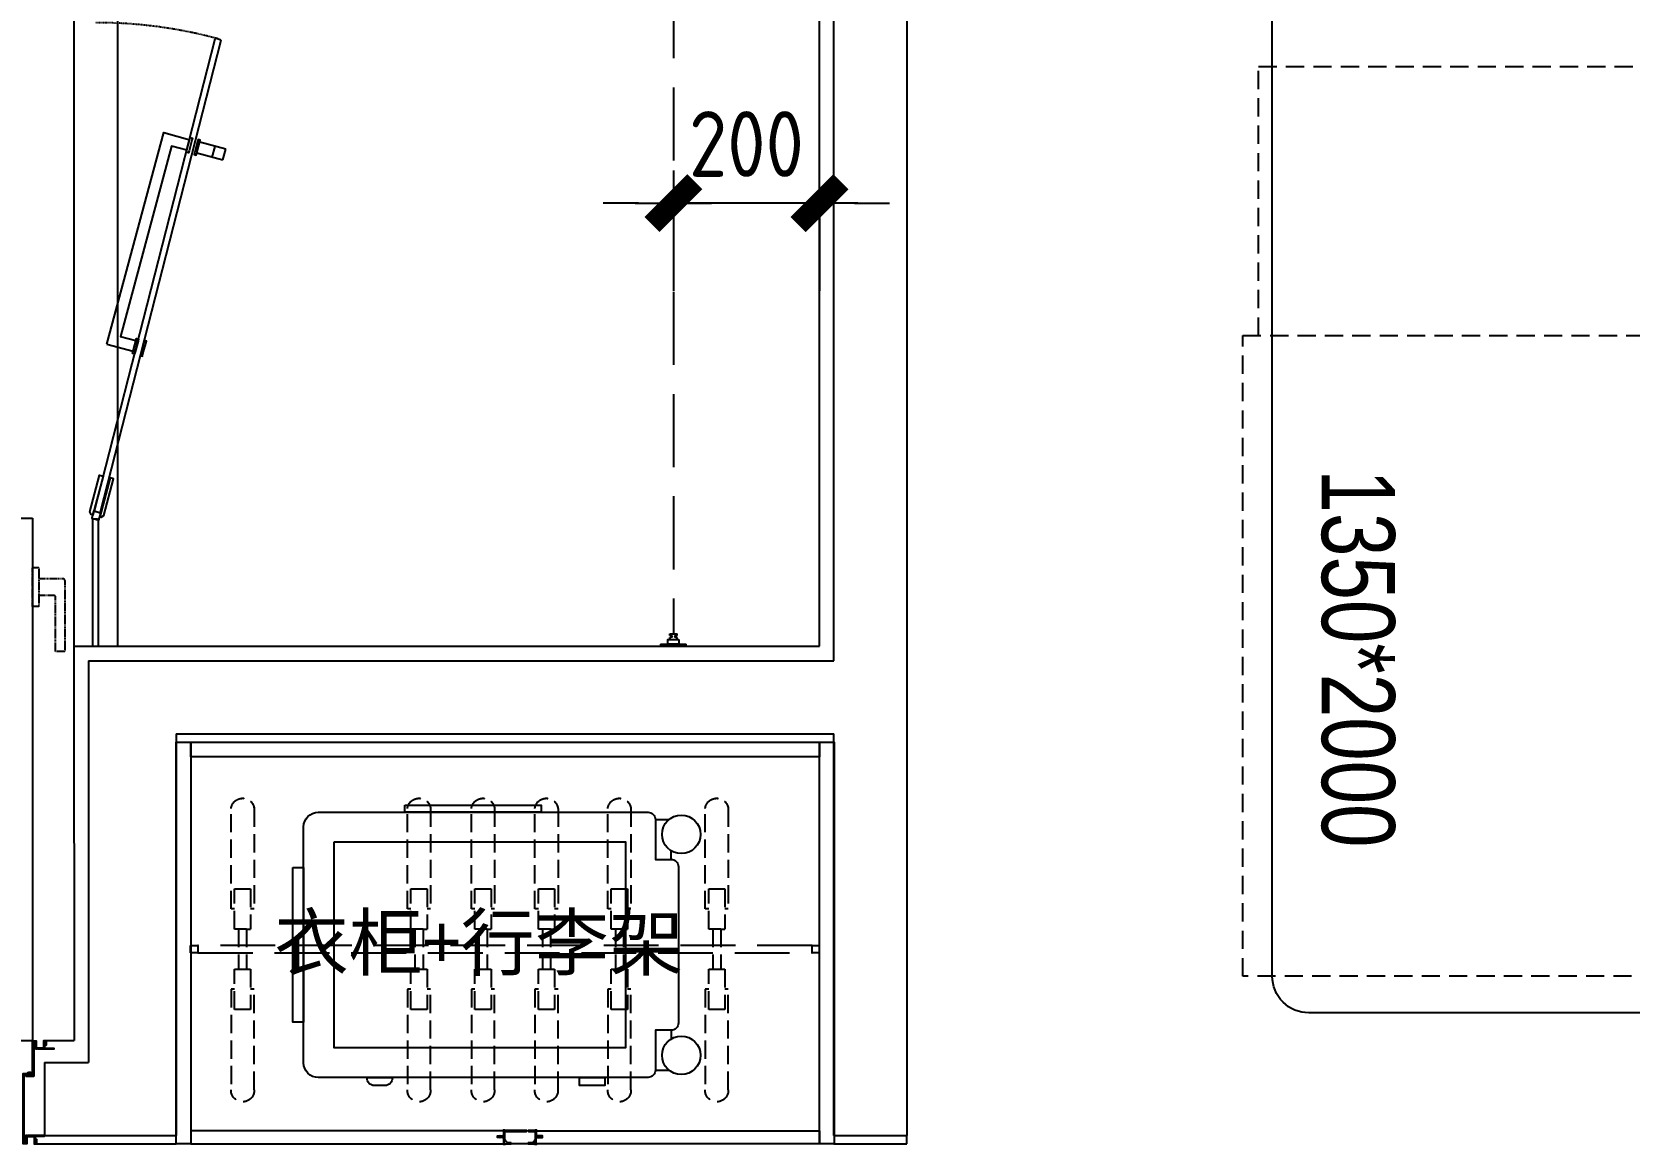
# Model space of a CAD drawing. Extents: x 220391 to 385981, y 332279 to 483868.
# Drawn here: x 236000 to 238186, y 463589 to 465112 of the extents above; entities that cross this region are included whole.
import ezdxf
from ezdxf.enums import TextEntityAlignment as Align

# ---------------------------------------------------------------- set-up
doc = ezdxf.new("R2010")
doc.units = 0
doc.header["$MEASUREMENT"] = 0
for name, pattern in [('115C2家具布置$0$DASH', [0.35, 0.25, -0.1]), ('DASH', [0.35, 0.25, -0.1]), ('HIDDEN', [0.375, 0.25, -0.125, 0, 0]), ('HIDDEN2', [0.1875, 0.125, -0.0625]), ('家具平面底图$0$DASH', [0.35, 0.25, -0.1]), ('家具平面底图$0$DOM-虚线', [0.35, 0.25, -0.1])]:
    doc.linetypes.add(name, pattern=pattern)
for name, color, linetype in [('.', 252, 'Continuous'), ('3次物线', 19, 'Continuous'), ('F-洁具-DOM', 1, 'Continuous'), ('F-活动家私(0.25)-DOM', 51, 'Continuous'), ('墙体', 4, 'Continuous')]:
    doc.layers.add(name, color=color, linetype=linetype)
doc.styles.add('DOM-romans.shx', font='dim.shx')
doc.styles.add('家具平面底图$0$st', font='')
doc.styles.get('家具平面底图$0$st').set_extended_font_data('YouYuan')
doc.dimstyles.new('DOM_DIM_1 80', dxfattribs={"dimscale": 60, "dimtxt": 1.5, "dimasz": 0.8, "dimexe": 2, "dimexo": 1.5, "dimgap": 0.6, "dimtad": 1, "dimdec": 0, "dimrnd": 5, "dimzin": 12, "dimdsep": 46, "dimtxsty": 'DOM-romans.shx', "dimblk": 'DOM_Dimension_Tick', "dimcen": 0.125, "dimclrd": 44, "dimclre": 44, "dimclrt": 50, "dimadec": 0, "dimazin": 0, "dimtfac": 1, "dimtdec": 0, "dimtix": 1, "dimtmove": 2, "dimatfit": 3, "dimldrblk": 'DOM_Leader_Arrow', "dimfxl": 0, "dimtvp": 1, "dimtolj": 1, "dimtzin": 0, "dimarcsym": 0})

# ---------------------------------------------------------------- blocks, each defined once
blk = doc.blocks.new('A$C24FB7273')
at = {"color": 8, "linetype": 'HIDDEN', "ltscale": 100}
for p in [(-704.2, -212.5), (-1191.3, -717)]:
    blk.add_line(p, (-1191.3, -212.5), dxfattribs=at)
for points in [[(-1072.6, -594), (-1072.6, -717), (-1950, -717), (-1950, 715.5), (-1072.6, 715.5), (-1072.6, -212.5)], [(-1072.6, 693.8), (-704.2, 693.8), (-704.2, -695.4), (-1072.6, -695.4)], [(-704.2, -212.5), (-1191.3, -717)]]:
    blk.add_lwpolyline(points, dxfattribs=at)
blk.add_lwpolyline([(0, -675), (-1950, -675, -0.414214), (-2000, -625), (-2000, 625, -0.414214), (-1950, 675), (0, 675)], format="xyb", close=True)
at = {"color": 8}
for points in [[(-559, 157.2), (-559, 478.5, -0.392708), (-499.8, 533.5, -0.035252), (-491.5, 532.9, 0.092308), (-426.5, 532.9, -0.035252), (-418.1, 533.5, -0.392708), (-359, 478.5), (-359, 157.2, -0.392708), (-418.1, 102.3, -0.035252), (-426.5, 102.9, 0.092308), (-491.5, 102.9, -0.035252), (-499.8, 102.3, -0.392708), (-559, 157.2, 27.022466)], [(-426.5, 532.9, 0.307692), (-491.5, 532.9, -1.888889)], [(-426.5, 102.9, -0.307692), (-491.5, 102.9, 1.888889)], [(-559, -141.1), (-559, -462.4, 0.392708), (-499.8, -517.3, 0.035252), (-491.5, -516.7, -0.092308), (-426.5, -516.7, 0.035252), (-418.1, -517.3, 0.392708), (-359, -462.4), (-359, -141.1, 0.392708), (-418.1, -86.2, 0.035252), (-426.5, -86.7, -0.092308), (-491.5, -86.7, 0.035252), (-499.8, -86.2, 0.392708), (-559, -141.1, -27.022466)], [(-426.5, -86.7, 0.307692), (-491.5, -86.7, -1.888889)], [(-426.5, -516.7, -0.307692), (-491.5, -516.7, 1.888889)]]:
    blk.add_lwpolyline(points, format="xyb", dxfattribs=at)
for centre, radius, start, end in [((3293.2, 181.1), 3709.4, 173.5905, 174.5939), ((-224.7, -1310.4), 1912.9, 84.391, 95.0469), ((-2294.8, 303.1), 2275.6, 353.4552, 7.3296), ((3293.2, 331.1), 3709.4, 183.5253, 184.4716), ((-229, 1946.7), 1912.9, 264.724, 275.851), ((-229, -1930.5), 1912.9, 84.149, 95.276), ((3293.2, -314.9), 3709.4, 175.5284, 176.4747), ((-2294.8, -287), 2275.6, 352.6704, 6.5448), ((3293.2, -164.9), 3709.4, 185.4061, 186.4095), ((-224.7, 1326.5), 1912.9, 264.9531, 275.609)]:
    blk.add_arc(centre, radius, start, end, dxfattribs=at)
at = {"layer": 'F-活动家私(0.25)-DOM', "color": 8, "style": '家具平面底图$0$st', "width": 0.8}
blk.add_text('1350*2000', height=100, rotation=180, dxfattribs=at).set_placement((-1514.8, 557.2), align=Align.MIDDLE_CENTER)
blk = doc.blocks.new('*U649')
at = {"layer": '.', "ltscale": 0.025}
h = blk.add_hatch(color=250, dxfattribs=at)
h.dxf.hatch_style = 1
edge = h.paths.add_edge_path()
edge.add_arc((351577.5, 469871.2), 0.1, 107.825, 180, ccw=False)
edge.add_line((351577.5, 469871.3), (351579.6, 469872))
edge.add_arc((351579.6, 469871.9), 0.1, 0, 107.825, ccw=False)
edge.add_line((351579.7, 469871.9), (351579.7, 469871.3))
edge.add_line((351579.7, 469871.3), (351581.8, 469872))
edge.add_arc((351581.9, 469871.9), 0.1, 0, 107.825, ccw=False)
edge.add_line((351582, 469871.9), (351582, 469871.3))
edge.add_line((351582, 469871.3), (351584.1, 469872))
edge.add_arc((351584.1, 469871.9), 0.1, 0, 107.825, ccw=False)
edge.add_line((351584.2, 469871.9), (351584.2, 469871.3))
edge.add_line((351584.2, 469871.3), (351585.9, 469871.3))
edge.add_line((351585.9, 469871.3), (351585.9, 469880.6))
edge.add_line((351585.9, 469880.6), (351585.2, 469880.6))
edge.add_arc((351585.2, 469880.7), 0.1, 180, 270, ccw=False)
edge.add_line((351585.1, 469880.7), (351585.1, 469880.7))
edge.add_arc((351585.3, 469880.7), 0.25, 90, 180, ccw=False)
edge.add_line((351585.3, 469880.9), (351588, 469880.9))
edge.add_arc((351588, 469880.4), 0.5, 65.6127, 90, ccw=False)
edge.add_line((351588.2, 469880.9), (351588.3, 469880.9))
edge.add_arc((351588.5, 469881.3), 0.5, 245.6127, 270)
edge.add_line((351588.5, 469880.8), (351595.7, 469880.8))
edge.add_arc((351595.7, 469880.3), 0.5, 0, 90, ccw=False)
edge.add_line((351596.2, 469880.3), (351596.2, 469879.9))
edge.add_arc((351595.7, 469879.9), 0.5, -90, 0, ccw=False)
edge.add_line((351595.7, 469879.4), (351592.7, 469879.4))
edge.add_arc((351592.7, 469876.4), 3, 90, 122.8783)
edge.add_arc((351595.8, 469871.6), 8.73, 122.8783, 164.6049)
edge.add_arc((351590.3, 469873.1), 3, 164.6049, 180)
edge.add_line((351587.3, 469873.1), (351587.3, 469864.5))
edge.add_line((351587.3, 469864.5), (351587.3, 469864.3))
edge.add_line((351587.3, 469864.3), (351587.3, 469863.5))
edge.add_line((351587.3, 469863.5), (351617.1, 469863.5))
edge.add_arc((351617.1, 469863), 0.5, 0, 90, ccw=False)
edge.add_line((351617.6, 469863), (351617.6, 469862.7))
edge.add_arc((351617.1, 469862.7), 0.5, -90, 0, ccw=False)
edge.add_line((351617.1, 469862.2), (351587.4, 469862.2))
edge.add_arc((351587.4, 469861.9), 0.25, 90, 131.8702)
edge.add_arc((351587.1, 469862.3), 0.25, 270, 311.8702, ccw=False)
edge.add_line((351587.1, 469862.1), (351585.3, 469862.1))
edge.add_arc((351585.3, 469862.3), 0.25, 180, 270, ccw=False)
edge.add_line((351585.1, 469862.3), (351585.1, 469862.5))
edge.add_arc((351585.2, 469862.5), 0.1, 89.3037, 180, ccw=False)
edge.add_line((351585.2, 469862.6), (351585.9, 469862.6))
edge.add_line((351585.9, 469862.6), (351585.9, 469870.3))
edge.add_line((351585.9, 469870.3), (351584.2, 469870.3))
edge.add_line((351584.2, 469870.3), (351584.2, 469869.7))
edge.add_arc((351584.1, 469869.7), 0.1, 252.175, 360, ccw=False)
edge.add_line((351584.1, 469869.6), (351582, 469870.3))
edge.add_line((351582, 469870.3), (351582, 469869.7))
edge.add_arc((351581.9, 469869.7), 0.1, 252.175, 360, ccw=False)
edge.add_line((351581.8, 469869.6), (351579.7, 469870.3))
edge.add_line((351579.7, 469870.3), (351579.7, 469869.7))
edge.add_arc((351579.6, 469869.7), 0.1, 252.175, 360, ccw=False)
edge.add_line((351579.6, 469869.6), (351577.5, 469870.3))
edge.add_arc((351577.5, 469870.4), 0.1, 180, 252.175, ccw=False)
edge.add_line((351577.4, 469870.4), (351577.4, 469871.2))
h = blk.add_hatch(color=250, dxfattribs=at)
h.dxf.hatch_style = 1
edge = h.paths.add_edge_path()
edge.add_line((351634.4, 469870.3), (351632.3, 469869.6))
edge.add_arc((351632.2, 469869.7), 0.1, 180, 287.825, ccw=False)
edge.add_line((351632.1, 469869.7), (351632.1, 469870.3))
edge.add_line((351632.1, 469870.3), (351630.4, 469870.3))
edge.add_line((351630.4, 469870.3), (351630.4, 469862.6))
edge.add_line((351630.4, 469862.6), (351630.4, 469870.3))
edge.add_line((351630.4, 469870.3), (351630.4, 469862.6))
edge.add_line((351630.4, 469862.6), (351631.2, 469862.6))
edge.add_arc((351631.2, 469862.5), 0.1, 0, 90.6963, ccw=False)
edge.add_line((351631.3, 469862.5), (351631.3, 469862.3))
edge.add_arc((351631, 469862.3), 0.25, -90, 0, ccw=False)
edge.add_line((351631, 469862.1), (351629.3, 469862.1))
edge.add_arc((351629.3, 469862.3), 0.25, 228.1298, 270, ccw=False)
edge.add_arc((351628.9, 469861.9), 0.25, 48.1298, 90)
edge.add_line((351628.9, 469862.2), (351619.6, 469862.2))
edge.add_arc((351619.6, 469862.7), 0.5, 180, 270, ccw=False)
edge.add_line((351619.1, 469862.7), (351619.1, 469863))
edge.add_arc((351619.6, 469863), 0.5, 90, 180, ccw=False)
edge.add_line((351619.6, 469863.5), (351629, 469863.5))
edge.add_line((351629, 469863.5), (351629, 469864.3))
edge.add_line((351629, 469864.3), (351629.1, 469864.5))
edge.add_line((351629.1, 469864.5), (351629.1, 469873.1))
edge.add_arc((351626.1, 469873.1), 3, 0, 15.3951)
edge.add_arc((351620.6, 469871.6), 8.73, 15.3951, 57.1217)
edge.add_arc((351623.7, 469876.4), 3, 57.1217, 90)
edge.add_line((351623.7, 469879.4), (351619.6, 469879.4))
edge.add_arc((351619.6, 469879.9), 0.5, 180, 270, ccw=False)
edge.add_line((351619.1, 469879.9), (351619.1, 469880.3))
edge.add_arc((351619.6, 469880.3), 0.5, 90, 180, ccw=False)
edge.add_line((351619.6, 469880.8), (351627.9, 469880.8))
edge.add_arc((351627.9, 469881.3), 0.5, 270, 294.3873)
edge.add_line((351628.1, 469880.9), (351628.1, 469880.9))
edge.add_arc((351628.3, 469880.4), 0.5, 90, 114.3873, ccw=False)
edge.add_line((351628.3, 469880.9), (351631, 469880.9))
edge.add_arc((351631, 469880.7), 0.25, 0, 90, ccw=False)
edge.add_line((351631.3, 469880.7), (351631.3, 469880.7))
edge.add_arc((351631.2, 469880.7), 0.1, 270, 360, ccw=False)
edge.add_line((351631.2, 469880.6), (351630.4, 469880.6))
edge.add_line((351630.4, 469880.6), (351630.4, 469871.3))
edge.add_line((351630.4, 469871.3), (351632.1, 469871.3))
edge.add_line((351632.1, 469871.3), (351632.1, 469871.9))
edge.add_arc((351632.2, 469871.9), 0.1, 72.175, 180, ccw=False)
edge.add_line((351632.3, 469872), (351634.4, 469871.3))
edge.add_line((351634.4, 469871.3), (351634.4, 469871.9))
edge.add_arc((351634.5, 469871.9), 0.1, 72.175, 180, ccw=False)
edge.add_line((351634.5, 469872), (351636.7, 469871.3))
edge.add_line((351636.7, 469871.3), (351636.7, 469871.9))
edge.add_arc((351636.8, 469871.9), 0.1, 72.175, 180, ccw=False)
edge.add_line((351636.8, 469872), (351638.9, 469871.3))
edge.add_arc((351638.8, 469871.2), 0.1, 0, 72.175, ccw=False)
edge.add_line((351638.9, 469871.2), (351638.9, 469870.4))
edge.add_arc((351638.8, 469870.4), 0.1, 287.825, 360, ccw=False)
edge.add_line((351638.9, 469870.3), (351636.8, 469869.6))
edge.add_arc((351636.8, 469869.7), 0.1, 180, 287.825, ccw=False)
edge.add_line((351636.7, 469869.7), (351636.7, 469870.3))
edge.add_line((351636.7, 469870.3), (351634.5, 469869.6))
edge.add_arc((351634.5, 469869.7), 0.1, 180, 287.825, ccw=False)
edge.add_line((351634.4, 469869.7), (351634.4, 469870.3))
at = {"color": 1, "ltscale": 0.025}
blk.add_line((351585.9, 469871.3), (351585.9, 469880.6), dxfattribs=at)
blk.add_line((351585.9, 469871.3), (351585.9, 469880.6), dxfattribs=at)
at = {"color": 8}
blk.add_line((351619.6, 469880.8), (351595.7, 469880.8), dxfattribs=at)
at = {"color": 2, "ltscale": 0.025}
for points in [[(351157.3, 469880.6), (351137.3, 469880.6), (351137.3, 469330.6), (351157.3, 469330.6)], [(352018.1, 469880.6), (351630.4, 469880.6), (351630.4, 469872), (351638.9, 469872), (351638.9, 469869.6), (351630.4, 469869.6), (351630.4, 469862.6), (352018.1, 469862.6)], [(352038.1, 469880.6), (352018.1, 469880.6), (352018.1, 469330.6), (352038.1, 469330.6)], [(352018.1, 469330.6), (352018.1, 469350.6), (351157.3, 469350.6), (351157.3, 469330.6)]]:
    blk.add_lwpolyline(points, close=True, dxfattribs=at)
blk.add_lwpolyline([(351157.3, 469862.6), (351157.3, 469880.6), (351585.9, 469880.6), (351585.9, 469872), (351577.4, 469872), (351577.4, 469869.6), (351585.9, 469869.6), (351585.9, 469862.6), (351585.9, 469870.3), (351585.9, 469862.6), (351157.3, 469862.6)], dxfattribs=at)
at = {"color": 1, "ltscale": 0.025}
for points in [[(351577.4, 469871.2, -0.325764), (351577.5, 469871.3), (351579.6, 469872, -0.508564), (351579.7, 469871.9), (351579.7, 469871.3), (351581.8, 469872, -0.508564), (351582, 469871.9), (351582, 469871.3), (351584.1, 469872, -0.508564), (351584.2, 469871.9), (351584.2, 469871.3), (351585.9, 469871.3), (351585.9, 469880.6), (351585.2, 469880.6, -0.414214), (351585.1, 469880.7), (351585.1, 469880.7, -0.414214), (351585.3, 469880.9), (351588, 469880.9, -0.106813), (351588.2, 469880.9), (351588.3, 469880.9, 0.106813), (351588.5, 469880.8), (351595.7, 469880.8, -0.414214), (351596.2, 469880.3), (351596.2, 469879.9, -0.414214), (351595.7, 469879.4), (351592.7, 469879.4, 0.144451), (351591, 469878.9, 0.184105), (351587.4, 469873.9, 0.067275), (351587.3, 469873.1), (351587.3, 469864.5), (351587.3, 469864.3), (351587.3, 469863.5), (351617.1, 469863.5, -0.414214), (351617.6, 469863), (351617.6, 469862.7, -0.414214), (351617.1, 469862.2), (351587.4, 469862.2, 0.184753), (351587.3, 469862.1, -0.184754), (351587.1, 469862.1), (351585.3, 469862.1, -0.414214), (351585.1, 469862.3), (351585.1, 469862.5, -0.417777), (351585.2, 469862.6), (351585.9, 469862.6), (351585.9, 469870.3), (351584.2, 469870.3), (351584.2, 469869.7, -0.508564), (351584.1, 469869.6), (351582, 469870.3), (351582, 469869.7, -0.508564), (351581.8, 469869.6), (351579.7, 469870.3), (351579.7, 469869.7, -0.508564), (351579.6, 469869.6), (351577.5, 469870.3, -0.325764), (351577.4, 469870.4)], [(351634.4, 469870.3), (351632.3, 469869.6, -0.508564), (351632.1, 469869.7), (351632.1, 469870.3), (351630.4, 469870.3), (351630.4, 469862.6), (351630.4, 469870.3), (351630.4, 469862.6), (351631.2, 469862.6, -0.417777), (351631.3, 469862.5), (351631.3, 469862.3, -0.414214), (351631, 469862.1), (351629.3, 469862.1, -0.184754), (351629.1, 469862.1, 0.184753), (351628.9, 469862.2), (351619.6, 469862.2, -0.414214), (351619.1, 469862.7), (351619.1, 469863, -0.414214), (351619.6, 469863.5), (351629, 469863.5), (351629, 469864.3), (351629.1, 469864.5), (351629.1, 469873.1, 0.067275), (351629, 469873.9, 0.184105), (351625.3, 469878.9, 0.144451), (351623.7, 469879.4), (351619.6, 469879.4, -0.414214), (351619.1, 469879.9), (351619.1, 469880.3, -0.414214), (351619.6, 469880.8), (351627.9, 469880.8, 0.106813), (351628.1, 469880.9), (351628.1, 469880.9, -0.106813), (351628.3, 469880.9), (351631, 469880.9, -0.414214), (351631.3, 469880.7), (351631.3, 469880.7, -0.414214), (351631.2, 469880.6), (351630.4, 469880.6), (351630.4, 469871.3), (351632.1, 469871.3), (351632.1, 469871.9, -0.508564), (351632.3, 469872), (351634.4, 469871.3), (351634.4, 469871.9, -0.508564), (351634.5, 469872), (351636.7, 469871.3), (351636.7, 469871.9, -0.508564), (351636.8, 469872), (351638.9, 469871.3, -0.325764), (351638.9, 469871.2), (351638.9, 469870.4, -0.325764), (351638.9, 469870.3), (351636.8, 469869.6, -0.508564), (351636.7, 469869.7), (351636.7, 469870.3), (351634.5, 469869.6, -0.508564), (351634.4, 469869.7)]]:
    blk.add_lwpolyline(points, format="xyb", close=True, dxfattribs=at)
blk = doc.blocks.new('家具平面底图$0$A$C24926126')
at = {"color": 250, "linetype": '家具平面底图$0$DOM-虚线', "ltscale": 100}
for p, q in [((-192.5, 15.9, 0.9), (-55, 15.9, 0.9)), ((-192.5, 15.9), (-55, 15.9)), ((-192.5, 15.9), (-55, 15.9)), ((-192.5, 15.9, 0.9), (-55, 15.9, 0.9)), ((-82.5, 11, 0.9), (-82.5, -11, 0.9)), ((-27.5, 11, 0.9), (-82.5, 11, 0.9)), ((-82.5, 11), (-82.5, -11)), ((-27.5, 11), (-82.5, 11)), ((-82.5, 11), (-82.5, -11)), ((-27.5, 11), (-82.5, 11)), ((-82.5, 11, 0.9), (-82.5, -11, 0.9)), ((-27.5, 11, 0.9), (-82.5, 11, 0.9)), ((-55, 15.9, 0.9), (-55, 11, 0.9)), ((-55, 15.9), (-55, 11)), ((-55, 15.9), (-55, 11)), ((-55, 15.9, 0.9), (-55, 11, 0.9)), ((-27.5, 5.5, 0.9), (-27.5, 11, 0.9)), ((-27.5, 5.5), (-27.5, 11)), ((-27.5, 5.5), (-27.5, 11)), ((-27.5, 5.5, 0.9), (-27.5, 11, 0.9)), ((-27.5, -5.5, 0.9), (-27.5, 5.5, 0.9)), ((-27.5, -5.5), (-27.5, 5.5)), ((27.5, 5.5), (-27.5, 5.5)), ((27.5, 5.5, 0.9), (-27.5, 5.5, 0.9)), ((-27.5, -5.5), (-27.5, 5.5)), ((27.5, 5.5), (-27.5, 5.5)), ((-27.5, -5.5, 0.9), (-27.5, 5.5, 0.9)), ((27.5, 5.5, 0.9), (-27.5, 5.5, 0.9)), ((82.5, 11, 0.9), (27.5, 11, 0.9)), ((82.5, 11), (27.5, 11)), ((27.5, 5.5), (27.5, 11)), ((27.5, 5.5, 0.9), (27.5, 11, 0.9)), ((27.5, 5.5), (27.5, 11)), ((27.5, 5.5, 0.9), (27.5, 11, 0.9)), ((27.5, 5.5), (27.5, -5.5)), ((27.5, 5.5, 0.9), (27.5, -5.5, 0.9)), ((27.5, 5.5), (27.5, -5.5)), ((27.5, 5.5, 0.9), (27.5, -5.5, 0.9)), ((55, 15.9, 0.9), (55, 11, 0.9)), ((192.5, 15.9, 0.9), (55, 15.9, 0.9)), ((55, 15.9), (55, 11)), ((192.5, 15.9), (55, 15.9)), ((82.5, -11, 0.9), (82.5, 11, 0.9)), ((82.5, -11), (82.5, 11)), ((-55, -15.8, 0.9), (-192.5, -15.8, 0.9)), ((-55, -15.8), (-192.5, -15.8)), ((-55, -15.8), (-192.5, -15.8)), ((-55, -15.8, 0.9), (-192.5, -15.8, 0.9)), ((-82.5, -11, 0.9), (-27.5, -11, 0.9)), ((-82.5, -11), (-27.5, -11)), ((-82.5, -11), (-27.5, -11)), ((-82.5, -11, 0.9), (-27.5, -11, 0.9)), ((-55, -11, 0.9), (-55, -15.8, 0.9)), ((-55, -11), (-55, -15.8)), ((-55, -11), (-55, -15.8)), ((-55, -11, 0.9), (-55, -15.8, 0.9)), ((-27.5, -11, 0.9), (-27.5, -5.5, 0.9)), ((-27.5, -11), (-27.5, -5.5)), ((27.5, -5.5), (-27.5, -5.5)), ((27.5, -5.5, 0.9), (-27.5, -5.5, 0.9)), ((-27.5, -11), (-27.5, -5.5)), ((27.5, -5.5), (-27.5, -5.5)), ((-27.5, -11, 0.9), (-27.5, -5.5, 0.9)), ((27.5, -5.5, 0.9), (-27.5, -5.5, 0.9)), ((27.5, -5.5), (27.5, -11)), ((27.5, -5.5, 0.9), (27.5, -11, 0.9)), ((27.5, -5.5), (27.5, -11)), ((27.5, -5.5, 0.9), (27.5, -11, 0.9)), ((27.5, -11, 0.9), (82.5, -11, 0.9)), ((27.5, -11), (82.5, -11)), ((55, -11, 0.9), (55, -15.8, 0.9)), ((55, -11), (55, -15.8)), ((55, -15.8, 0.9), (192.5, -15.8, 0.9)), ((55, -15.8), (192.5, -15.8))]:
    blk.add_line(p, q, dxfattribs=at)
blk.add_lwpolyline([(27.5, -11), (82.5, -11), (82.5, 11), (27.5, 11)], dxfattribs=at)
at = {"color": 250, "linetype": '家具平面底图$0$DOM-虚线', "ltscale": 100, "elevation": 0.9}
blk.add_lwpolyline([(27.5, -11), (82.5, -11), (82.5, 11), (27.5, 11)], dxfattribs=at)
at = {"color": 250, "linetype": '家具平面底图$0$DOM-虚线', "ltscale": 100}
blk.add_lwpolyline([(55, -11), (55, -15.8), (192.5, -15.8, 0.890447), (192.5, 15.9), (55, 15.9), (55, 11)], format="xyb", dxfattribs=at)
at = {"color": 250, "linetype": '家具平面底图$0$DOM-虚线', "ltscale": 100, "elevation": 0.9}
blk.add_lwpolyline([(55, -11), (55, -15.8), (192.5, -15.8, 0.890447), (192.5, 15.9), (55, 15.9), (55, 11)], format="xyb", dxfattribs=at)
at = {"color": 250, "linetype": '家具平面底图$0$DOM-虚线', "ltscale": 100}
for centre, start, end in [((-193.2, 0, 0.9), 87.4952, 272.5048), ((-193.2, 0), 87.4952, 272.5048), ((-193.2, 0), 87.4952, 272.5048), ((-193.2, 0, 0.9), 87.4952, 272.5048), ((190.7, 0, 0.9), 276.6333, 83.3667), ((190.7, 0), 276.6333, 83.3667)]:
    blk.add_arc(centre, 15.9, start, end, dxfattribs=at)
blk = doc.blocks.new('A$C0550754B')
at = {"layer": 'F-洁具-DOM'}
for p, q in [((0, 0), (-35, 0)), ((-22.5, 11.7), (-22.5, 14.3)), ((-12.5, 14.3), (-22.5, 14.3)), ((-22.5, 11.7), (-20.8, 11.7)), ((-22.5, 6.3), (-22.5, 9)), ((-22.5, 9), (-20.8, 9)), ((-21, 0), (-21, 0)), ((-12.5, 11.7), (-14.2, 11.7)), ((-12.5, 9), (-14.2, 9)), ((-14, 0), (-14, 0)), ((-12.5, 11.7), (-12.5, 14.3)), ((-12.5, 6.3), (-12.5, 9))]:
    blk.add_line(p, q, dxfattribs=at)
blk.add_lwpolyline([(0, 0), (0, -3), (-35, -3), (-35, 0)], dxfattribs=at)
blk.add_lwpolyline([(-25, 6.3), (-25, 0), (-10, 0), (-10, 6.3)], close=True, dxfattribs=at)
for centre, start, end in [((-20.8, 10.3), 270, 90), ((-14.2, 10.3), 90, 270)]:
    blk.add_arc(centre, 1.33, start, end, dxfattribs=at)
blk = doc.blocks.new('*U958')
at = {"color": 1}
blk.add_line((236602.6, 472369.7), (236697.6, 472369.7), dxfattribs=at)
at = {"layer": 'F-洁具-DOM'}
for p, q in [((236677.6, 472349.8), (236622.6, 472349.8)), ((236646.6, 472344.8), (236646.6, 472349.8)), ((236653.6, 472344.8), (236653.6, 472349.8))]:
    blk.add_line(p, q, dxfattribs=at)
at = {"layer": 'F-洁具-DOM', "color": 8, "linetype": 'DASH', "ltscale": 400}
blk.add_line((236650.1, 472334.8), (236650.1, 470886.8), dxfattribs=at)
at = {"layer": 'F-洁具-DOM'}
blk.add_lwpolyline([(236642.6, 472334.8), (236642.6, 472344.8), (236657.6, 472344.8), (236657.6, 472334.8)], close=True, dxfattribs=at)
for centre, start, end in [((236622.6, 472369.8), 180, 270), ((236677.6, 472369.8), 270, 0)]:
    blk.add_arc(centre, 20, start, end, dxfattribs=at)
at = {"layer": 'F-洁具-DOM', "xscale": -1}
blk.add_blockref('A$C0550754B', (236632.6, 470872.4), dxfattribs=at)
blk = doc.blocks.new('A$C3322af70')
at = {"color": 3, "ltscale": 0.001}
blk.add_lwpolyline([(-0.5, 0), (0.8, -0.8), (0, 0.5)], dxfattribs=at)
blk = doc.blocks.new('hrthtrhthj')
for points in [[(227557.8, 461220.7), (227557.8, 461220.8), (227557.8, 461221.2), (227557.8, 461221.3), (227546.1, 461221.3), (227545.3, 461222.1), (227545.3, 461225.9), (227547, 461225.9), (227547.3, 461226.1), (227547.3, 461230.9), (227547.2, 461231), (227546.6, 461231), (227546.5, 461230.9), (227546.5, 461227.1), (227546.2, 461226.9), (227544.7, 461226.9), (227544.4, 461227.1), (227544.4, 461228.5), (227544.1, 461228.8), (227544.1, 461229.1), (227544.4, 461229.1), (227544.4, 461229.5), (227544.1, 461229.5), (227544.1, 461229.9), (227544.4, 461229.9), (227544.4, 461230.3), (227544.1, 461230.3), (227544.1, 461230.7), (227544.4, 461230.7), (227544.4, 461231.1), (227544.1, 461231.1), (227544.1, 461231.9), (227544, 461231.9), (227543.4, 461231.9), (227543.3, 461231.9), (227543.3, 461221.9), (227531.1, 461221.9), (227531.1, 461221.9), (227531.1, 461221.2), (227531.2, 461221.1), (227532.1, 461221.1), (227532.1, 461220.7), (227532.5, 461220.7), (227532.5, 461221.1), (227532.9, 461221.1), (227532.9, 461220.7), (227533.3, 461220.7), (227533.3, 461221.1), (227533.7, 461221.1), (227533.7, 461220.7), (227534.1, 461220.7), (227534.1, 461221.1), (227534.5, 461221.1), (227534.5, 461220.7), (227534.9, 461220.7), (227534.9, 461221.1), (227535.3, 461221.1), (227535.3, 461220.7), (227535.7, 461220.7), (227535.7, 461221.1), (227536.1, 461221.1), (227536.1, 461220.7), (227536.5, 461220.7), (227536.5, 461221.1), (227537, 461221.1), (227537, 461220.7), (227537.4, 461220.7), (227537.4, 461221.1), (227537.7, 461221.1), (227538, 461220.7)], [(227544.8, 461101.9), (227544.9, 461101.9), (227544.9, 461101.5), (227544.8, 461101.4), (227533.1, 461101.4), (227532.3, 461100.6), (227532.3, 461096.8), (227534.1, 461096.8), (227534.3, 461096.5), (227534.3, 461091.8), (227534.2, 461091.7), (227533.6, 461091.7), (227533.5, 461091.8), (227533.5, 461095.6), (227533.3, 461095.8), (227531.7, 461095.8), (227531.5, 461095.6), (227531.5, 461094.2), (227531.2, 461093.9), (227531.2, 461093.6), (227531.5, 461093.6), (227531.5, 461093.2), (227531.2, 461093.2), (227531.2, 461092.8), (227531.5, 461092.8), (227531.5, 461092.4), (227531.2, 461092.4), (227531.2, 461091.9), (227531.5, 461091.9), (227531.5, 461091.5), (227531.2, 461091.5), (227531.2, 461090.8), (227531.1, 461090.7), (227530.5, 461090.7), (227530.4, 461090.8), (227530.4, 461100.7), (227518.2, 461100.7), (227518.1, 461100.8), (227518.1, 461101.5), (227518.3, 461101.6), (227519.2, 461101.6), (227519.2, 461101.9), (227519.6, 461101.9), (227519.6, 461101.6), (227520, 461101.6), (227520, 461101.9), (227520.4, 461101.9), (227520.4, 461101.6), (227520.8, 461101.6), (227520.8, 461101.9), (227521.2, 461101.9), (227521.2, 461101.6), (227521.6, 461101.6), (227521.6, 461101.9), (227522, 461101.9), (227522, 461101.6), (227522.4, 461101.6), (227522.4, 461101.9), (227522.8, 461101.9), (227522.8, 461101.6), (227523.2, 461101.6), (227523.2, 461101.9), (227523.6, 461101.9), (227523.6, 461101.6), (227524, 461101.6), (227524, 461101.9), (227524.4, 461101.9), (227524.4, 461101.6), (227524.7, 461101.6), (227525.1, 461101.9)]]:
    blk.add_hatch(color=250).paths.add_polyline_path(points)
at = {"color": 3, "ltscale": 0.001}
for p, q in [((227530, 461230.7, 0), (227530, 461182.7, 0)), ((227519.1, 461185.3, 0), (227519.1, 461182.7, 0)), ((227530, 461182.7, 0), (227519.1, 461182.7, 0))]:
    blk.add_line(p, q, dxfattribs=at)
at = {"color": 3, "ltscale": 0.001, "elevation": 0}
for points in [[(227519.1, 461092.4), (227519.1, 461100.7), (227520.3, 461100.7), (227520.3, 461090.7), (227515.3, 461090.7), (227515.3, 461100.7), (227515.3, 461186.9), (227520.3, 461186.9), (227520.3, 461183.9), (227528.3, 461183.9), (227528.3, 461186.9), (227528.3, 461221.9), (227528.3, 461231.9), (227533.3, 461231.9), (227533.3, 461221.9), (227532.1, 461221.9), (227532.1, 461230.3)], [(227531.7, 461230.7), (227530, 461230.7)], [(227516.5, 461185.3), (227516.5, 461100.7), (227516.5, 461092.4)], [(227518.7, 461185.7), (227517, 461185.7)]]:
    blk.add_lwpolyline(points, dxfattribs=at)
at = {"color": 1, "elevation": 0}
for points in [[(227532.5, 461220.7), (227532.5, 461221.1), (227532.9, 461221.1), (227532.9, 461220.7), (227533.3, 461220.7), (227533.3, 461221.1), (227533.7, 461221.1), (227533.7, 461220.7), (227534.1, 461220.7), (227534.1, 461221.1), (227534.5, 461221.1), (227534.5, 461220.7), (227534.9, 461220.7), (227534.9, 461221.1), (227535.3, 461221.1), (227535.3, 461220.7), (227535.7, 461220.7), (227535.7, 461221.1), (227536.1, 461221.1), (227536.1, 461220.7), (227536.5, 461220.7), (227536.5, 461221.1), (227537, 461221.1), (227537, 461220.7), (227537.4, 461220.7), (227537.4, 461221.1), (227537.7, 461221.1), (227538, 461220.7), (227557.8, 461220.7), (227557.8, 461220.8), (227557.8, 461221.2), (227557.8, 461221.3), (227546.1, 461221.3), (227545.3, 461222.1), (227545.3, 461225.9), (227547, 461225.9), (227547.3, 461226.1), (227547.3, 461230.9), (227547.2, 461231), (227546.6, 461231), (227546.5, 461230.9), (227546.5, 461227.1), (227546.2, 461226.9), (227544.7, 461226.9), (227544.4, 461227.1), (227544.4, 461228.5), (227544.1, 461228.8), (227544.1, 461229.1), (227544.4, 461229.1), (227544.4, 461229.5), (227544.1, 461229.5), (227544.1, 461229.9), (227544.4, 461229.9), (227544.4, 461230.3), (227544.1, 461230.3), (227544.1, 461230.7), (227544.4, 461230.7), (227544.4, 461231.1), (227544.1, 461231.1), (227544.1, 461231.9), (227544, 461231.9), (227543.4, 461231.9), (227543.3, 461231.9), (227543.3, 461221.9), (227531.1, 461221.9), (227531.1, 461221.9), (227531.1, 461221.2), (227531.2, 461221.1), (227532.1, 461221.1), (227532.1, 461220.7)], [(227520.4, 461101.9), (227520, 461101.9), (227520, 461101.6), (227519.6, 461101.6), (227519.6, 461101.9), (227519.2, 461101.9), (227519.2, 461101.6), (227518.3, 461101.6), (227518.1, 461101.5), (227518.1, 461100.8), (227518.2, 461100.7), (227530.4, 461100.7), (227530.4, 461090.8), (227530.5, 461090.7), (227531.1, 461090.7), (227531.2, 461090.8), (227531.2, 461091.5), (227531.5, 461091.5), (227531.5, 461091.9), (227531.2, 461091.9), (227531.2, 461092.4), (227531.5, 461092.4), (227531.5, 461092.8), (227531.2, 461092.8), (227531.2, 461093.2), (227531.5, 461093.2), (227531.5, 461093.6), (227531.2, 461093.6), (227531.2, 461093.9), (227531.5, 461094.2), (227531.5, 461095.6), (227531.7, 461095.8), (227533.3, 461095.8), (227533.5, 461095.6), (227533.5, 461091.8), (227533.6, 461091.7), (227534.2, 461091.7), (227534.3, 461091.8), (227534.3, 461096.5), (227534.1, 461096.8), (227532.3, 461096.8), (227532.3, 461100.6), (227533.1, 461101.4), (227544.8, 461101.4), (227544.9, 461101.5), (227544.9, 461101.9), (227544.8, 461101.9), (227525.1, 461101.9), (227524.7, 461101.6), (227524.4, 461101.6), (227524.4, 461101.9), (227524, 461101.9), (227524, 461101.6), (227523.6, 461101.6), (227523.6, 461101.9), (227523.2, 461101.9), (227523.2, 461101.6), (227522.8, 461101.6), (227522.8, 461101.9), (227522.4, 461101.9), (227522.4, 461101.6), (227522, 461101.6), (227522, 461101.9), (227521.6, 461101.9), (227521.6, 461101.6), (227521.2, 461101.6), (227521.2, 461101.9), (227520.8, 461101.9), (227520.8, 461101.6), (227520.4, 461101.6)]]:
    blk.add_lwpolyline(points, close=True, dxfattribs=at)
at = {"color": 1, "ltscale": 0.001, "elevation": 0}
for points in [[(227520.3, 461183.9), (227520.3, 461185.7, -0.267949), (227521.8, 461188.3, -0.267949), (227526.8, 461188.3, -0.267949), (227528.3, 461185.7), (227528.3, 461183.9)], [(227521.8, 461185.4), (227521.8, 461185.7, -0.267949), (227522.6, 461187, -0.267949), (227526.1, 461187, -0.267949), (227526.8, 461185.7), (227526.8, 461185.4)]]:
    blk.add_lwpolyline(points, format="xyb", close=True, dxfattribs=at)
at = {"color": 2, "ltscale": 0.001, "elevation": 0}
blk.add_lwpolyline([(227517, 461091.9), (227518.7, 461091.9)], dxfattribs=at)
at = {"color": 3, "ltscale": 0.001, "rotation": 90}
blk.add_blockref('A$C3322af70', (227532.1, 461230.7, 0), dxfattribs=at)
at = {"color": 1, "ltscale": 0.001, "xscale": -1, "rotation": 270}
blk.add_blockref('A$C3322af70', (227516.5, 461185.7, 0), dxfattribs=at)
at = {"color": 1, "ltscale": 0.001, "rotation": 90}
blk.add_blockref('A$C3322af70', (227519.1, 461185.7, 0), dxfattribs=at)
at = {"color": 1, "ltscale": 0.001, "xscale": -1}
blk.add_blockref('A$C3322af70', (227516.5, 461091.9, 0), dxfattribs=at)
at = {"color": 1, "ltscale": 0.001}
blk.add_blockref('A$C3322af70', (227519.1, 461091.9, 0), dxfattribs=at)
blk = doc.blocks.new('hrhrh')
at = {"color": 8, "linetype": 'HIDDEN2', "ltscale": 10}
for p, q in [((227475.1, 461879.6, 0), (227475.1, 461826.6, 0)), ((227475.1, 461879.6, 0), (227483.6, 461879.6, 0)), ((227483.6, 461826.6, 0), (227483.6, 461879.6, 0)), ((227528.3, 461826.6, 0), (227528.3, 461879.6, 0)), ((227536.8, 461879.6, 0), (227528.3, 461879.6, 0)), ((227536.8, 461879.6, 0), (227536.8, 461826.6, 0)), ((227439.5, 461862.1, 0), (227439.5, 461765.1, 0)), ((227442, 461864.6, 0), (227475.1, 461864.6, 0)), ((227570, 461864.6, 0), (227536.8, 461864.6, 0)), ((227572.5, 461862.1, 0), (227572.5, 461765.1, 0)), ((227452.6, 461840.6, 0), (227452.6, 461765.1, 0)), ((227453.6, 461841.6, 0), (227475.1, 461841.6, 0)), ((227558.3, 461841.6, 0), (227536.8, 461841.6, 0)), ((227559.3, 461840.6, 0), (227559.3, 461765.1, 0)), ((227475.1, 461826.6, 0), (227483.6, 461826.6, 0)), ((227536.8, 461826.6, 0), (227528.3, 461826.6, 0)), ((227439.5, 461765.1, 0), (227452.6, 461765.1, 0)), ((227572.5, 461765.1, 0), (227559.3, 461765.1, 0))]:
    blk.add_line(p, q, dxfattribs=at)
at = {"color": 1, "elevation": 0}
blk.add_lwpolyline([(227528.3, 461947.7), (227528.3, 461231.9), (227483.6, 461231.9), (227483.6, 461947.7)], close=True, dxfattribs=at)
at = {"color": 8, "linetype": 'DASH', "ltscale": 200}
blk.add_arc((227475.9, 461280.5, 0), 667.7, 87.7222, 184.1743, dxfattribs=at)
at = {"color": 8, "linetype": 'HIDDEN2', "ltscale": 10}
for centre, radius, start, end in [((227442, 461862.1, 0), 2.5, 90, 180), ((227570, 461862.1, 0), 2.5, 0, 90), ((227453.6, 461840.6, 0), 1, 90, 180), ((227558.3, 461840.6, 0), 1, 0, 90)]:
    blk.add_arc(centre, radius, start, end, dxfattribs=at)
at = {"color": 4, "xscale": -1}
blk.add_blockref('hrthtrhthj', (454338.3, 0), dxfattribs=at)
at = {"color": 4}
blk.add_blockref('hrthtrhthj', (0, 0), dxfattribs=at)
blk = doc.blocks.new('DOM_Dimension_Tick')
at = {"color": 0, "linetype": 'ByBlock'}
for p, q in [((-1.091, 0), (0, 0)), ((0, 0), (1.091, 0))]:
    blk.add_line(p, q, dxfattribs=at)
at = {"color": 0, "linetype": 'Continuous', "const_width": 0.608}
blk.add_lwpolyline([(-0.61, -0.61), (0.61, 0.61)], dxfattribs=at)
blk = doc.blocks.new('*D653')
at = {"color": 44, "lineweight": -2, "transparency": 16777216}
for p, q in [((236877.8, 464922), (236877.8, 464757.5)), ((237077.8, 464897.2), (237077.8, 464757.5)), ((236829.8, 464877.5), (236781.8, 464877.5)), ((237077.8, 464877.5), (236877.8, 464877.5)), ((237125.8, 464877.5), (237173.8, 464877.5))]:
    blk.add_line(p, q, dxfattribs=at)
at = {"layer": 'Defpoints', "color": 0, "transparency": 16777216}
for p in [(236877.8, 465012, 0), (237077.8, 464987.2, 0), (236877.8, 464877.5)]:
    blk.add_point(p, dxfattribs=at)
at = {"color": 44, "lineweight": -2, "transparency": 16777216, "xscale": 48, "yscale": 48, "zscale": 48}
blk.add_blockref('DOM_Dimension_Tick', (236877.8, 464877.5), dxfattribs=at)
at = {"color": 44, "lineweight": -2, "transparency": 16777216, "xscale": 48, "yscale": 48, "zscale": 48, "rotation": 180}
blk.add_blockref('DOM_Dimension_Tick', (237077.8, 464877.5), dxfattribs=at)
at = {"color": 50, "transparency": 16777216, "insert": (236977.8, 464958.5), "char_height": 90, "attachment_point": 5, "style": 'DOM-romans.shx'}
blk.add_mtext('\\A1;200', dxfattribs=at)
blk = doc.blocks.new('DOM_Leader_Arrow')
at = {"color": 0, "linetype": 'ByBlock'}
blk.add_line((0, 0), (-1.5, 0), dxfattribs=at)
for points in [[(-1.288, 1.003), (-0.895, 1.278), (-0.36, 0), (0, 0)], [(-1.288, -1.003), (-0.895, -1.278), (-0.36, 0), (0, 0)]]:
    blk.add_solid(points, dxfattribs=at)
blk = doc.blocks.new('*D655')
at = {"color": 44, "lineweight": -2, "transparency": 16777216}
for p, q in [((234225.6, 465500.6), (233805.6, 465500.6)), ((233925.6, 465452.6), (233925.6, 463748.6)), ((234225.6, 463700.6), (233805.6, 463700.6))]:
    blk.add_line(p, q, dxfattribs=at)
at = {"layer": 'Defpoints', "color": 0, "transparency": 16777216}
for p in [(236096.8, 465500.6, 0), (233925.6, 463700.6), (234547.7, 463700.6, 0)]:
    blk.add_point(p, dxfattribs=at)
at = {"color": 44, "lineweight": -2, "transparency": 16777216, "xscale": 48, "yscale": 48, "zscale": 48}
for p, rotation in [((233925.6, 465500.6), 90), ((233925.6, 463700.6), 270)]:
    blk.add_blockref('DOM_Dimension_Tick', p, dxfattribs=dict(at, rotation=rotation))
at = {"color": 50, "transparency": 16777216, "insert": (233844.6, 464600.6), "char_height": 90, "attachment_point": 5, "rotation": 90, "style": 'DOM-romans.shx'}
blk.add_mtext('\\A1;1800', dxfattribs=at)
blk = doc.blocks.new('A$Ca7f8b2b1')
at = {"color": 8}
for p, q in [((-31.4, 171.6), (-12.9, 171.6)), ((-10, 117), (-10, 128.9)), ((-10, -117), (-10, -128.9)), ((-31.4, -171.6), (-12.9, -171.6))]:
    blk.add_line(p, q, dxfattribs=at)
for points in [[(0, 107), (0, -107, -0.414214), (-10, -117), (-31.4, -117), (-31.4, -171.6, -0.414214), (-41.4, -181.6), (-493.1, -181.6, -0.414214), (-513.1, -161.6), (-513.1, 161.6, -0.414214), (-493.1, 181.6), (-41.4, 181.6, -0.414214), (-31.4, 171.6), (-31.4, 117), (-10, 117, -0.414214)], [(-426.3, -181.6), (-391.6, -181.6), (-391.6, -182.6, -0.414214), (-401.6, -192.6), (-416.3, -192.6, -0.414214), (-426.3, -182.6)]]:
    blk.add_lwpolyline(points, format="xyb", close=True, dxfattribs=at)
for points in [[(-374.4, 191.4), (-187.8, 191.4), (-187.8, 181.6), (-374.4, 181.6)], [(-471.2, 141), (-72.5, 141), (-72.5, -141.1), (-471.2, -141.1)], [(-527.9, 106.1), (-513.1, 106.1), (-513.1, -106.1), (-527.9, -106.1)], [(-135.5, -181.6), (-100.8, -181.6), (-100.8, -192.6), (-135.5, -192.6)]]:
    blk.add_lwpolyline(points, close=True, dxfattribs=at)
for centre in [(4, 151.3), (4, -151.3)]:
    blk.add_circle(centre, 26.4, dxfattribs=at)

msp = doc.modelspace()

# ---------------------------------------------------------------- linework, layer by layer
at = {"color": 8}
for p, q in [((236056.8, 465480.6, 0), (236056.8, 464270.6, 0)), ((236116.8, 465480.6, 0), (236116.8, 464270.6, 0)), ((236264.9, 464951.2, 0), (236229.2, 464960.8, 0)), ((236225.3, 464946.3, 0), (236261, 464936.7, 0)), ((236246.5, 464940.6, 0), (236250.4, 464955.1, 0)), ((236261, 464936.7, 0), (236264.9, 464951.2, 0)), ((236002.3, 463589.4, 0), (236196.8, 463589.4, 0)), ((236196.8, 463589.4, 0), (236196.8, 463600.6, 0)), ((237097.6, 463589.4, 0), (237197.6, 463589.4, 0)), ((237197.6, 463589.4, 0), (237197.6, 463600.6, 0))]:
    msp.add_line(p, q, dxfattribs=at)
at = {"color": 1}
for p, q in [((236082.3, 464443.6, 0), (236083.3, 464444.6, 0)), ((236082.3, 464443.6, 0), (236082.3, 464270.6, 0)), ((236089.3, 464444.6, 0), (236083.3, 464444.6, 0)), ((236090.3, 464443.6, 0), (236089.3, 464444.6, 0)), ((236090.3, 464443.6, 0), (236090.3, 464270.6, 0))]:
    msp.add_line(p, q, dxfattribs=at)
at = {"color": 8, "linetype": '家具平面底图$0$DASH', "ltscale": 300}
for p, q in [((237067.6, 463860.9, 0), (236226.8, 463860.9, 0)), ((236226.8, 463850.9, 0), (237067.6, 463850.9, 0))]:
    msp.add_line(p, q, dxfattribs=at)
at = {"color": 1, "elevation": 0}
msp.add_lwpolyline([(236085.9, 464455), (236085.2, 464456.3), (236250.4, 465102.5), (236251.6, 465103.2), (236257.4, 465101.7), (236258.1, 465100.4), (236093, 464454.2), (236091.7, 464453.5)], close=True, dxfattribs=at)
at = {"color": 8, "elevation": 0}
for points in [[(236102.2, 464684.2), (236179.9, 464974), (236215.6, 464964.4)], [(236218.5, 464963.7), (236214.6, 464949.2), (236213.9, 464946.3), (236211, 464947.1), (236211.7, 464950)], [(236211.7, 464950), (236216.4, 464967.3), (236219.3, 464966.6), (236218.5, 464963.7)], [(236226.3, 464961.6), (236222.4, 464947.1), (236221.6, 464944.2), (236224.5, 464943.4), (236225.3, 464946.3)], [(236225.3, 464946.3), (236229.9, 464963.7), (236227, 464964.5), (236226.3, 464961.6)], [(236211.7, 464950), (236190.5, 464955.6), (236120.6, 464694.8), (236141.9, 464689.2)], [(236102.2, 464684.2), (236138, 464674.7)], [(236144.8, 464688.4), (236140.9, 464673.9), (236140.1, 464671), (236137.2, 464671.8), (236138, 464674.7)], [(236138, 464674.7), (236142.6, 464692.1), (236145.5, 464691.3), (236144.8, 464688.4)], [(236152.5, 464686.3), (236148.6, 464671.8), (236147.8, 464668.9), (236150.7, 464668.1), (236151.5, 464671)], [(236151.5, 464671), (236156.2, 464688.4), (236153.3, 464689.2), (236152.5, 464686.3)]]:
    msp.add_lwpolyline(points, dxfattribs=at)
for points in [[(236097, 464503.8), (236082.7, 464450.7), (236080.8, 464451.2), (236078.7, 464454.9), (236092.1, 464505.1)], [(236106.6, 464501.3), (236092.4, 464448.1), (236094.3, 464447.6), (236098, 464449.7), (236111.4, 464500)], [(236084, 464455.5), (236081.4, 464445.9), (236091.1, 464443.3), (236093.7, 464453)]]:
    msp.add_lwpolyline(points, close=True, dxfattribs=at)
at = {"color": 8, "linetype": '家具平面底图$0$DASH', "ltscale": 300, "elevation": 0}
for points in [[(236216.8, 463860.9), (236226.8, 463860.9), (236226.8, 463850.9), (236216.8, 463850.9)], [(237067.6, 463860.9), (237077.6, 463860.9), (237077.6, 463850.9), (237067.6, 463850.9)]]:
    msp.add_lwpolyline(points, close=True, dxfattribs=at)
at = {"color": 1, "linetype": '115C2家具布置$0$DASH', "ltscale": 0.2}
msp.add_arc((236088.3, 464489.8, 0), 634.8, 74.8195, 90.1805, dxfattribs=at)
at = {"layer": '3次物线', "color": 3}
for p, q in [((237077.8, 464270.6, 0), (237077.8, 465770.6, 0)), ((236056.8, 464270.6, 0), (237077.8, 464270.6, 0)), ((236056.8, 464270.6, 0), (236057.4, 463730.6, 0)), ((236015.9, 463730.6, 0), (236057.4, 463730.6, 0))]:
    msp.add_line(p, q, dxfattribs=at)
at = {"layer": '墙体'}
for p, q in [((237097.6, 464250.6, 0), (237097.6, 465800.6, 0)), ((237197.6, 465800.6, 0), (237197.6, 463600.6, 0)), ((236076.8, 464250.6, 0), (236076.8, 463700.6, 0)), ((236076.8, 464250.6, 0), (237097.6, 464250.6, 0)), ((236196.8, 464150.6, 0), (236196.8, 463600.6, 0)), ((236196.8, 464150.6, 0), (237097.6, 464150.6, 0)), ((237097.6, 463600.6, 0), (237097.6, 464150.6, 0)), ((236016.8, 463700.6, 0), (236016.8, 463600.6, 0)), ((236016.8, 463700.6, 0), (236076.8, 463700.6, 0)), ((236016.8, 463600.6, 0), (236196.8, 463600.6, 0)), ((237097.6, 463600.6, 0), (237197.6, 463600.6, 0))]:
    msp.add_line(p, q, dxfattribs=at)

# ---------------------------------------------------------------- block references
at = {"color": 4}
for name, p in [('*U958', (227.7, -6598.8, 0)), ('hrhrh', (8472.1, 2498.6)), ('A$Ca7f8b2b1', (236884.6, 463861.8, 0))]:
    msp.add_blockref(name, p, dxfattribs=at)
at = {"color": 4, "xscale": -1, "rotation": 180}
msp.add_blockref('*U649', (-114940.4, 933469.9, 0), dxfattribs=at)
at = {"color": 8, "xscale": -1, "rotation": 270}
for p in [(236288, 463855.9, 0), (236529.5, 463855.9, 0), (236617.1, 463855.9, 0), (236703.9, 463855.9, 0), (236803.8, 463855.9, 0), (236937.1, 463855.9, 0)]:
    msp.add_blockref('家具平面底图$0$A$C24926126', p, dxfattribs=at)
at = {"layer": 'F-活动家私(0.25)-DOM', "extrusion": (0, 0, -1), "xscale": -1, "zscale": -1, "rotation": 270}
msp.add_blockref('A$C24FB7273', (-238372.8, 465768.7, 0), dxfattribs=at)

# ---------------------------------------------------------------- texts
at = {"color": 50, "insert": (236611.6, 463860.9, 0), "char_height": 74.7, "attachment_point": 5, "style": 'DOM-romans.shx'}
msp.add_mtext('\\A1;{\\fSimSun|b0|i0|c134|p2;衣柜+行李架}', dxfattribs=at)

# ---------------------------------------------------------------- dimensions: what is measured, and where the dimension line sits
at = {"color": 4}
dim = msp.add_linear_dim(base=(233925.6, 463700.6), p1=(236096.8, 465500.6, 0), p2=(234547.7, 463700.6, 0), angle=90, dimstyle='DOM_DIM_1 80', dxfattribs=at)
dim.commit()
dim.dimension.update_dxf_attribs({"geometry": '*D655', "text_midpoint": (233844.6, 464600.6)})
dim = msp.add_linear_dim(base=(236877.8, 464877.5), p1=(237077.8, 464987.2, 0), p2=(236877.8, 465012, 0), dimstyle='DOM_DIM_1 80', dxfattribs=at)
dim.commit()
dim.dimension.update_dxf_attribs({"geometry": '*D653', "text_midpoint": (236977.8, 464958.5)})

doc.saveas('drawing.dxf')
